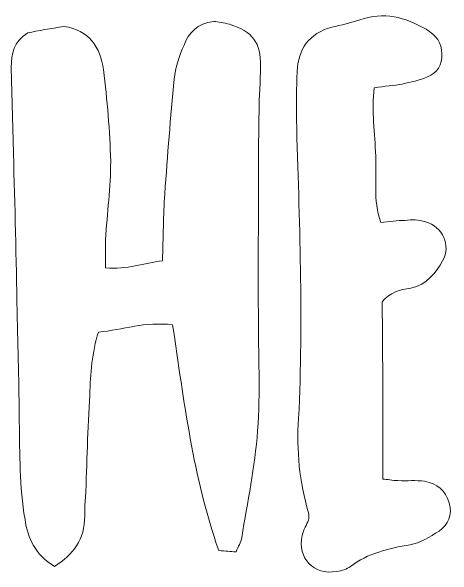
# Model space of a CAD drawing. Header units: inches. Extents: x 0.17 to 5.83, y -5.28 to -0.68.
# Drawn here: x 1.726 to 2.65, y -1.863 to -0.684 of the extents above; entities that cross this region are included whole.
import ezdxf

# ---------------------------------------------------------------- set-up
doc = ezdxf.new("R2010")
doc.units = ezdxf.units.IN
doc.header["$MEASUREMENT"] = 0
doc.layers.add('Layer 1', color=7, linetype='Continuous')

# ---------------------------------------------------------------- blocks, each defined once
blk = doc.blocks.new('block 35')
at = {"layer": 'Layer 1', "lineweight": 0}
blk.add_open_spline([(2.0879, -0.7544), (2.0774, -0.777), (2.0698, -0.8011), (2.0669, -0.8252), (2.0593, -0.9051), (2.0533, -0.9849), (2.0473, -1.0648), (2.0443, -1.1099), (2.0443, -1.1566), (2.0427, -1.2048), (2.0036, -1.2109), (1.969, -1.2229), (1.9237, -1.2199), (1.9237, -1.2199), (1.9237, -1.1612), (1.9237, -1.1612), (1.9268, -1.1054), (1.9343, -1.0512), (1.9343, -0.997), (1.9328, -0.9337), (1.9268, -0.8689), (1.9192, -0.8056), (1.9132, -0.759), (1.8891, -0.7228), (1.8364, -0.7153), (1.8092, -0.7198), (1.7822, -0.7243), (1.7611, -0.7288), (1.7309, -0.7469), (1.7264, -0.7725), (1.7264, -0.8011), (1.7264, -0.8011), (1.7309, -0.9804), (1.7309, -0.9804), (1.734, -1.0903), (1.737, -1.2003), (1.7385, -1.3118), (1.74, -1.3886), (1.743, -1.4639), (1.743, -1.5407), (1.7445, -1.6085), (1.743, -1.6763), (1.7551, -1.7456), (1.7611, -1.7848), (1.7762, -1.8194), (1.8168, -1.8435), (1.8559, -1.8194), (1.8801, -1.7878), (1.8801, -1.7381), (1.8801, -1.726), (1.8801, -1.7125), (1.8816, -1.7004), (1.8846, -1.6281), (1.8861, -1.5558), (1.8906, -1.485), (1.8922, -1.4413), (1.8951, -1.3961), (1.9087, -1.354), (1.9599, -1.3494), (2.0066, -1.3314), (2.0638, -1.3389), (2.0879, -1.4986), (2.106, -1.6552), (2.1602, -1.8104), (2.1753, -1.8119), (2.1843, -1.8119), (2.1964, -1.8134), (2.2009, -1.8013), (2.2069, -1.7938), (2.2084, -1.7832), (2.2205, -1.7095), (2.2355, -1.6356), (2.2416, -1.5603), (2.2476, -1.4805), (2.2431, -1.3992), (2.2431, -1.3193), (2.2431, -1.2621), (2.2416, -1.2048), (2.2431, -1.1476), (2.2431, -1.0617), (2.2431, -0.9774), (2.2446, -0.893), (2.2446, -0.8614), (2.2476, -0.8297), (2.2476, -0.7981), (2.2491, -0.7499), (2.2311, -0.7258), (2.1829, -0.7108), (2.1708, -0.7077), (2.1587, -0.7062), (2.1497, -0.7047), (2.1151, -0.7092), (2.097, -0.7288), (2.0879, -0.7544)], degree=3, knots=[0, 0, 0, 0, 1, 1, 1, 2, 2, 2, 3, 3, 3, 4, 4, 4, 5, 5, 5, 6, 6, 6, 7, 7, 7, 8, 8, 8, 9, 9, 9, 10, 10, 10, 11, 11, 11, 12, 12, 12, 13, 13, 13, 14, 14, 14, 15, 15, 15, 16, 16, 16, 17, 17, 17, 18, 18, 18, 19, 19, 19, 20, 20, 20, 21, 21, 21, 22, 22, 22, 23, 23, 23, 24, 24, 24, 25, 25, 25, 26, 26, 26, 27, 27, 27, 28, 28, 28, 29, 29, 29, 30, 30, 30, 31, 31, 31, 31], dxfattribs=at)
blk = doc.blocks.new('block 36')
at = {"layer": 'Layer 1', "lineweight": 0}
blk.add_open_spline([(2.4885, -0.9864), (2.4869, -0.9382), (2.4794, -0.8915), (2.4854, -0.8433), (2.508, -0.8403), (2.5261, -0.8388), (2.5442, -0.8358), (2.5622, -0.8313), (2.5803, -0.8283), (2.5969, -0.8207), (2.6165, -0.8132), (2.6285, -0.7951), (2.627, -0.7725), (2.627, -0.7499), (2.615, -0.7333), (2.5939, -0.7213), (2.5502, -0.6957), (2.505, -0.6836), (2.4553, -0.7017), (2.4372, -0.7077), (2.4161, -0.7123), (2.3965, -0.7168), (2.3498, -0.7303), (2.3258, -0.762), (2.3243, -0.8102), (2.3227, -0.8433), (2.3227, -0.8765), (2.3227, -0.9096), (2.3287, -1.119), (2.3378, -1.3269), (2.3272, -1.5347), (2.3227, -1.601), (2.3287, -1.6672), (2.3483, -1.732), (2.3498, -1.7366), (2.3483, -1.7411), (2.3483, -1.7471), (2.3439, -1.7561), (2.3378, -1.7667), (2.3348, -1.7787), (2.3243, -1.8269), (2.3589, -1.8631), (2.4071, -1.8541), (2.4176, -1.8525), (2.4282, -1.8495), (2.4357, -1.8435), (2.4718, -1.8164), (2.5155, -1.8059), (2.5607, -1.7983), (2.5818, -1.7953), (2.6014, -1.7818), (2.621, -1.7697), (2.6406, -1.7561), (2.6496, -1.7366), (2.6421, -1.7109), (2.6346, -1.6853), (2.6165, -1.6703), (2.5908, -1.6658), (2.5728, -1.6627), (2.5547, -1.6658), (2.5351, -1.6643), (2.5231, -1.6643), (2.5125, -1.6612), (2.5035, -1.6612), (2.5035, -1.5347), (2.5035, -1.4127), (2.5019, -1.2907), (2.5186, -1.2711), (2.5396, -1.2651), (2.5622, -1.2621), (2.5954, -1.2545), (2.615, -1.2304), (2.6285, -1.2048), (2.6466, -1.1732), (2.6285, -1.134), (2.5924, -1.1235), (2.5788, -1.119), (2.5637, -1.119), (2.5502, -1.1205), (2.5336, -1.1205), (2.5171, -1.1235), (2.499, -1.125), (2.4824, -1.0768), (2.4914, -1.0316), (2.4885, -0.9864)], degree=3, knots=[0, 0, 0, 0, 1, 1, 1, 2, 2, 2, 3, 3, 3, 4, 4, 4, 5, 5, 5, 6, 6, 6, 7, 7, 7, 8, 8, 8, 9, 9, 9, 10, 10, 10, 11, 11, 11, 12, 12, 12, 13, 13, 13, 14, 14, 14, 15, 15, 15, 16, 16, 16, 17, 17, 17, 18, 18, 18, 19, 19, 19, 20, 20, 20, 21, 21, 21, 22, 22, 22, 23, 23, 23, 24, 24, 24, 25, 25, 25, 26, 26, 26, 27, 27, 27, 28, 28, 28, 28], dxfattribs=at)
blk = doc.blocks.new('block 33')
at = {"layer": 'Layer 1'}
for name in ['block 36', 'block 35']:
    blk.add_blockref(name, (0, 0), dxfattribs=at)

msp = doc.modelspace()

# ---------------------------------------------------------------- block references
at = {"layer": 'Layer 1'}
msp.add_blockref('block 33', (0, 0), dxfattribs=at)

doc.saveas('drawing.dxf')
